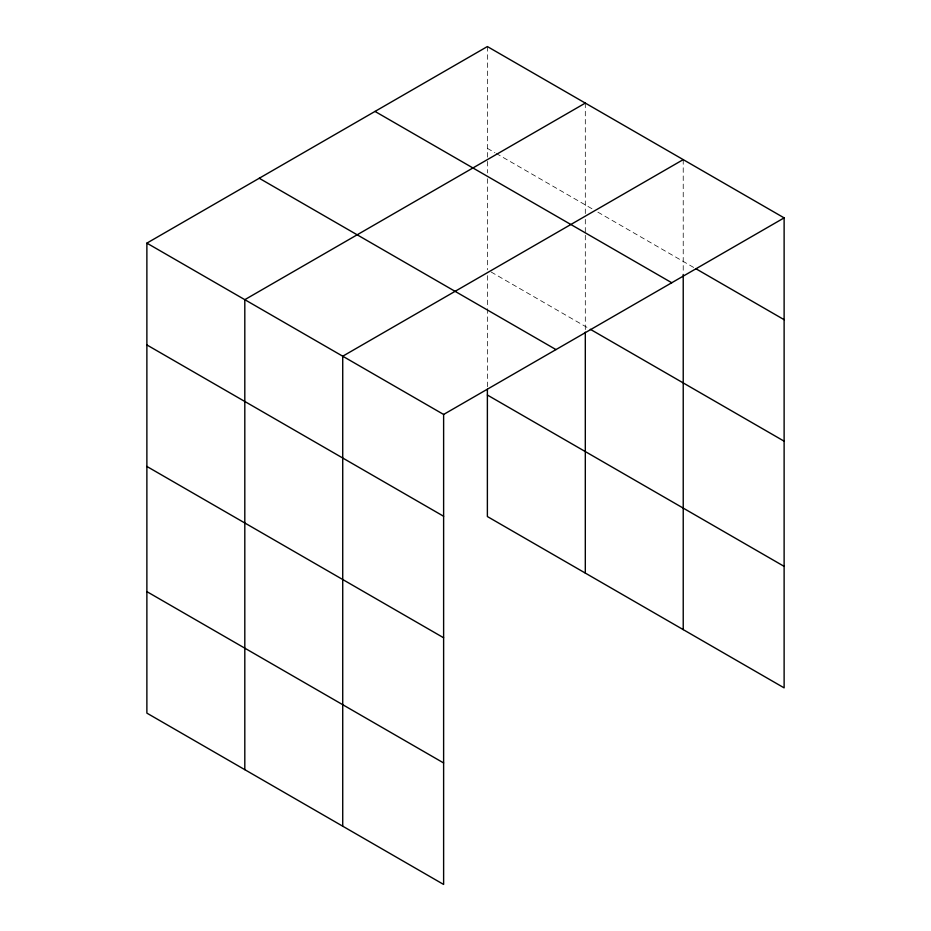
<?xml version="1.0" encoding="UTF-8"?>
<svg xmlns="http://www.w3.org/2000/svg" width="931" height="931" viewBox="0 0 931 931"><rect width="100%" height="100%" fill="white"/><g stroke="black" fill="none" stroke-linecap="round" stroke-linejoin="round"><path stroke-width="0.7" stroke-dasharray="4.66 3.49" d="M487.379 148.355L494.908 152.707M496.165 153.429L592.838 209.242M597.853 212.14L694.445 267.895M491.149 272.027L587.81 327.84M683.226 159.62L683.226 273.004M585.308 103.085L585.308 213.571M585.308 219.355L585.308 233.821M585.308 235.264L585.308 330.714M487.379 46.55L487.379 159.923M487.379 161.377L487.379 172.945M487.379 178.729L487.379 269.85M487.379 275.611L487.379 307.265M487.379 308.708L487.379 387.843"/><path stroke-width="1.4" d="M146.877 243.131L443.622 414.458L443.622 884.45L146.877 713.123L146.877 243.131L487.379 46.55L784.123 217.877L784.123 687.869L487.379 516.542L487.379 389.286M585.308 103.085L244.806 299.677L244.806 769.658M683.226 159.62L342.724 356.212L342.724 826.204M443.622 414.458L784.123 217.877M695.69 268.617L784.123 319.682M375.018 111.429L671.751 282.745M590.324 329.295L784.123 441.178M259.249 178.263L555.982 349.591M487.379 395.035L784.123 566.362M146.877 344.935L443.622 516.263M146.877 466.443L443.622 637.77M146.877 591.627L443.622 762.955M683.226 274.447L683.226 629.612M585.308 332.146L585.308 573.077"/></g></svg>
